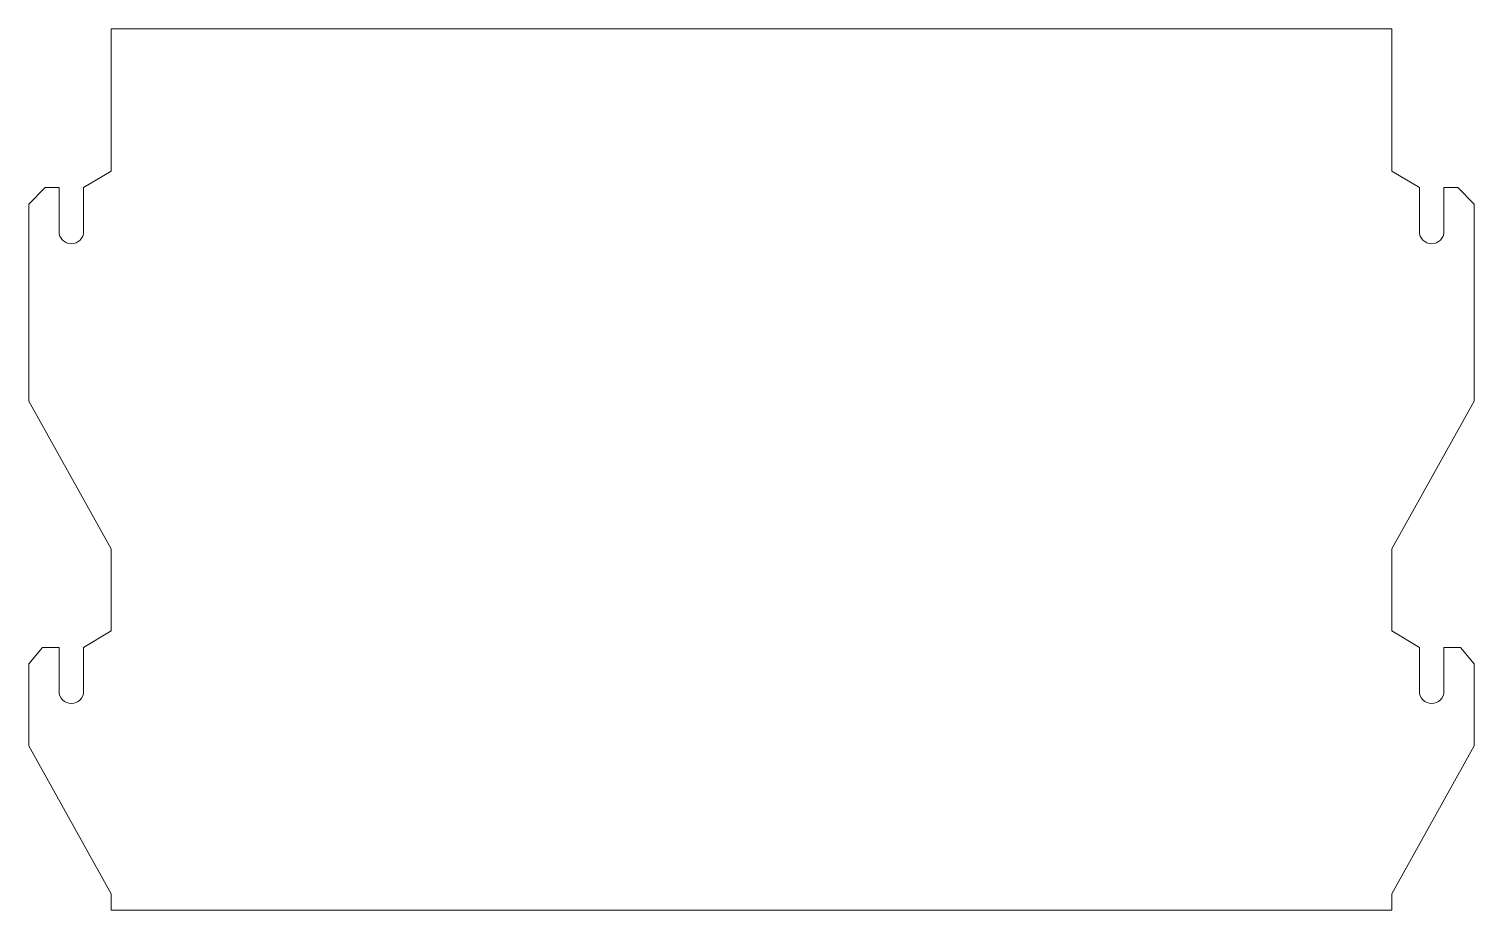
# Model space of a CAD drawing. Header units: millimetres. Extents: x 119 to 383, y 345 to 506.
import ezdxf

# ---------------------------------------------------------------- set-up
doc = ezdxf.new("R2010")
doc.units = ezdxf.units.MM

msp = doc.modelspace()

# ---------------------------------------------------------------- linework, layer by layer
at = {"color": 7, "linetype": 'Continuous', "lineweight": 15}
for p, q in [((133.74125, 479.730625), (133.74125, 505.730625)), ((367.74125, 505.730625), (133.74125, 505.730625)), ((367.74125, 479.730625), (367.74125, 505.730625)), ((128.74125, 476.730625), (133.74125, 479.730625)), ((372.74125, 476.730625), (367.74125, 479.730625)), ((118.74125, 473.730625), (121.74125, 476.730625)), ((121.74125, 476.730625), (124.24125, 476.730625)), ((124.24125, 476.730625), (124.24125, 468.730625)), ((128.74125, 468.730625), (128.74125, 476.730625)), ((372.74125, 468.730625), (372.74125, 476.730625)), ((377.24125, 476.730625), (377.24125, 468.730625)), ((379.74125, 476.730625), (377.24125, 476.730625)), ((382.74125, 473.730625), (379.74125, 476.730625)), ((118.74125, 437.730625), (118.74125, 473.730625)), ((382.74125, 437.730625), (382.74125, 473.730625)), ((133.74125, 410.730625), (118.74125, 437.730625)), ((367.74125, 410.730625), (382.74125, 437.730625)), ((133.74125, 395.730625), (133.74125, 410.730625)), ((367.74125, 395.730625), (367.74125, 410.730625)), ((128.74125, 392.730625), (133.74125, 395.730625)), ((372.74125, 392.730625), (367.74125, 395.730625)), ((118.74125, 389.730625), (121.24125, 392.730625)), ((121.24125, 392.730625), (124.24125, 392.730625)), ((124.24125, 392.730625), (124.24125, 384.730625)), ((128.74125, 384.730625), (128.74125, 392.730625)), ((372.74125, 384.730625), (372.74125, 392.730625)), ((377.24125, 392.730625), (377.24125, 384.730625)), ((380.24125, 392.730625), (377.24125, 392.730625)), ((382.74125, 389.730625), (380.24125, 392.730625)), ((118.74125, 374.730625), (118.74125, 389.730625)), ((382.74125, 374.730625), (382.74125, 389.730625)), ((133.74125, 347.730625), (118.74125, 374.730625)), ((367.74125, 347.730625), (382.74125, 374.730625)), ((133.74125, 344.730625), (133.74125, 347.730625)), ((367.74125, 344.730625), (367.74125, 347.730625)), ((367.74125, 344.730625), (133.74125, 344.730625))]:
    msp.add_line(p, q, dxfattribs=at)
for centre in [(126.49125, 468.730625), (374.99125, 468.730625), (126.49125, 384.730625), (374.99125, 384.730625)]:
    msp.add_arc(centre, 2.25, 180, 0, dxfattribs=at)

doc.saveas('drawing.dxf')
